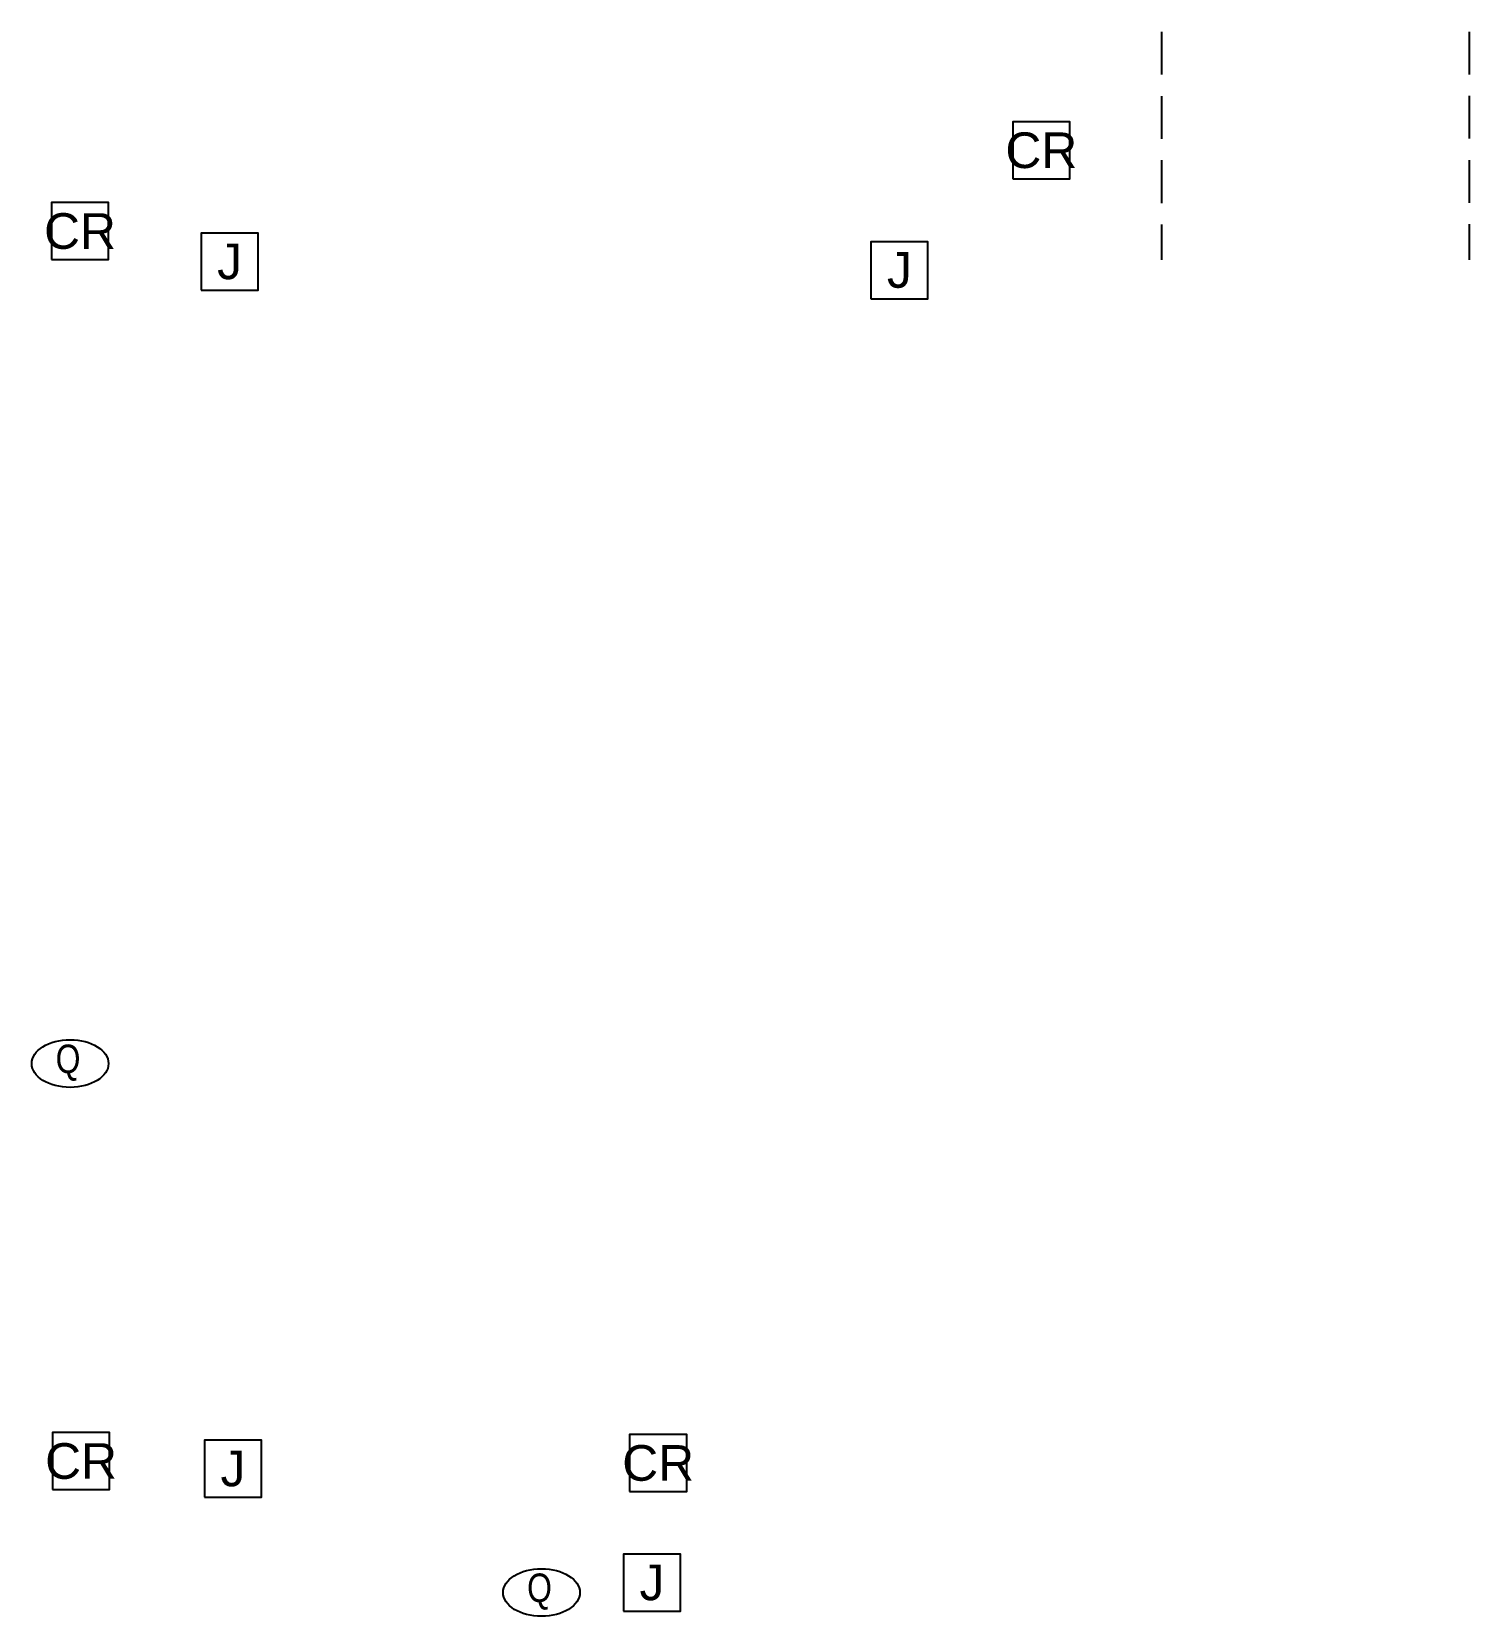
# Model space of a CAD drawing. Header units: inches. Extents: x 23 to 6400, y -2214 to 4412.
# Drawn here: x 1922.1 to 2325.4, y 564.3 to 1008.8 of the extents above; entities that cross this region are included whole.
import ezdxf
from ezdxf.enums import TextEntityAlignment as Align

# ---------------------------------------------------------------- set-up
doc = ezdxf.new("R2010")
doc.units = ezdxf.units.IN
doc.header["$LTSCALE"] = 96
doc.header["$MEASUREMENT"] = 0
doc.linetypes.add('HIDDEN2', pattern=[0.1875, 0.125, -0.0625])
doc.layers.add('A-Powr-Exst', color=15, linetype='Continuous')
doc.layers.add('Legend 300$0$A-Powr-Neww', color=4, linetype='Continuous')
doc.styles.add('OTJ_Title1', font='swiss.ttf')
doc.styles.add('XFINE_1', font='swissl.ttf', dxfattribs={"height": 1.25})

# ---------------------------------------------------------------- blocks, each defined once
blk = doc.blocks.new('A$C63DA0F89')
at = {"color": 0, "linetype": 'ByBlock', "lineweight": -2}
blk.add_lwpolyline([(8.79, 0), (24.79, 0), (24.79, 16), (8.79, 16)], close=True, dxfattribs=at)
at = {"color": 0, "linetype": 'ByBlock', "lineweight": -2, "style": 'OTJ_Title1', "flags": 8}
blk.add_attdef('CODE', text='', height=8, dxfattribs=at).set_placement((16.79, 8), align=Align.MIDDLE)
blk = doc.blocks.new('A$C727C1CD3')
at = {"color": 0, "linetype": 'ByBlock', "lineweight": -2}
blk.add_ellipse((13.72, 6.66), major_axis=(10.78, 0), ratio=0.619048, dxfattribs=at)
at = {"layer": 'Legend 300$0$A-Powr-Neww', "style": 'XFINE_1', "width": 0.8, "flags": 8}
blk.add_attdef('EQUIP', text='', height=8, dxfattribs=at).set_placement((15.04, 6.95), align=Align.MIDDLE)

msp = doc.modelspace()

# ---------------------------------------------------------------- linework, layer by layer
at = {"layer": 'A-Powr-Exst', "linetype": 'HIDDEN2'}
for p, q in [((2239.05, 1008.72), (2239.05, 944.76)), ((2325.38, 1008.77), (2325.38, 944.76))]:
    msp.add_line(p, q, dxfattribs=at)

# ---------------------------------------------------------------- block references
at = {"layer": 'A-Powr-Exst', "color": 15, "linetype": 'Continuous', "lineweight": -3}
ref = msp.add_blockref('A$C63DA0F89', (2188.52, 967.53), dxfattribs=at)
ref.add_attrib('CODE', 'CR', dxfattribs={"layer": '0', "color": 0, "linetype": 'ByBlock', "lineweight": -2, "height": 10, "style": 'OTJ_Title1', "flags": 8}).set_placement((2205.31, 975.53), align=Align.MIDDLE)
ref = msp.add_blockref('A$C63DA0F89', (1918.82, 944.87), dxfattribs=at)
ref.add_attrib('CODE', 'CR', dxfattribs={"layer": '0', "color": 0, "linetype": 'ByBlock', "lineweight": -2, "height": 10, "style": 'OTJ_Title1', "flags": 8}).set_placement((1935.61, 952.87), align=Align.MIDDLE)
ref = msp.add_blockref('A$C63DA0F89', (1960.78, 936.29), dxfattribs=at)
ref.add_attrib('CODE', 'J', dxfattribs={"layer": '0', "color": 0, "linetype": 'ByBlock', "lineweight": -2, "height": 10, "style": 'OTJ_Title1', "flags": 8}).set_placement((1977.57, 944.29), align=Align.MIDDLE)
ref = msp.add_blockref('A$C63DA0F89', (2148.71, 933.88), dxfattribs=at)
ref.add_attrib('CODE', 'J', dxfattribs={"layer": '0', "color": 0, "linetype": 'ByBlock', "lineweight": -2, "height": 10, "style": 'OTJ_Title1', "flags": 8}).set_placement((2165.5, 941.88), align=Align.MIDDLE)
at = {"layer": 'A-Powr-Exst', "color": 15}
ref = msp.add_blockref('A$C727C1CD3', (1919.11, 712.7), dxfattribs=at)
ref.add_attrib('EQUIP', 'Q', dxfattribs={"layer": 'Legend 300$0$A-Powr-Neww', "height": 8, "style": 'XFINE_1', "width": 0.8, "flags": 8}).set_placement((1932.26, 719.65), align=Align.MIDDLE)
at = {"layer": 'A-Powr-Exst', "color": 15, "linetype": 'Continuous', "lineweight": -3}
ref = msp.add_blockref('A$C63DA0F89', (1919.12, 599.9), dxfattribs=at)
ref.add_attrib('CODE', 'CR', dxfattribs={"layer": '0', "color": 0, "linetype": 'ByBlock', "lineweight": -2, "height": 10, "style": 'OTJ_Title1', "flags": 8}).set_placement((1935.91, 607.9), align=Align.MIDDLE)
ref = msp.add_blockref('A$C63DA0F89', (1961.73, 597.74), dxfattribs=at)
ref.add_attrib('CODE', 'J', dxfattribs={"layer": '0', "color": 0, "linetype": 'ByBlock', "lineweight": -2, "height": 10, "style": 'OTJ_Title1', "flags": 8}).set_placement((1978.53, 605.74), align=Align.MIDDLE)
ref = msp.add_blockref('A$C63DA0F89', (2081.02, 599.36), dxfattribs=at)
ref.add_attrib('CODE', 'CR', dxfattribs={"layer": '0', "color": 0, "linetype": 'ByBlock', "lineweight": -2, "height": 10, "style": 'OTJ_Title1', "flags": 8}).set_placement((2097.81, 607.36), align=Align.MIDDLE)
ref = msp.add_blockref('A$C63DA0F89', (2079.29, 565.79), dxfattribs=at)
ref.add_attrib('CODE', 'J', dxfattribs={"layer": '0', "color": 0, "linetype": 'ByBlock', "lineweight": -2, "height": 10, "style": 'OTJ_Title1', "flags": 8}).set_placement((2096.08, 573.79), align=Align.MIDDLE)
at = {"layer": 'A-Powr-Exst', "color": 15}
ref = msp.add_blockref('A$C727C1CD3', (2051.36, 564.35), dxfattribs=at)
ref.add_attrib('EQUIP', 'Q', dxfattribs={"layer": 'Legend 300$0$A-Powr-Neww', "height": 8, "style": 'XFINE_1', "width": 0.8, "flags": 8}).set_placement((2064.52, 571.3), align=Align.MIDDLE)

doc.saveas('drawing.dxf')
